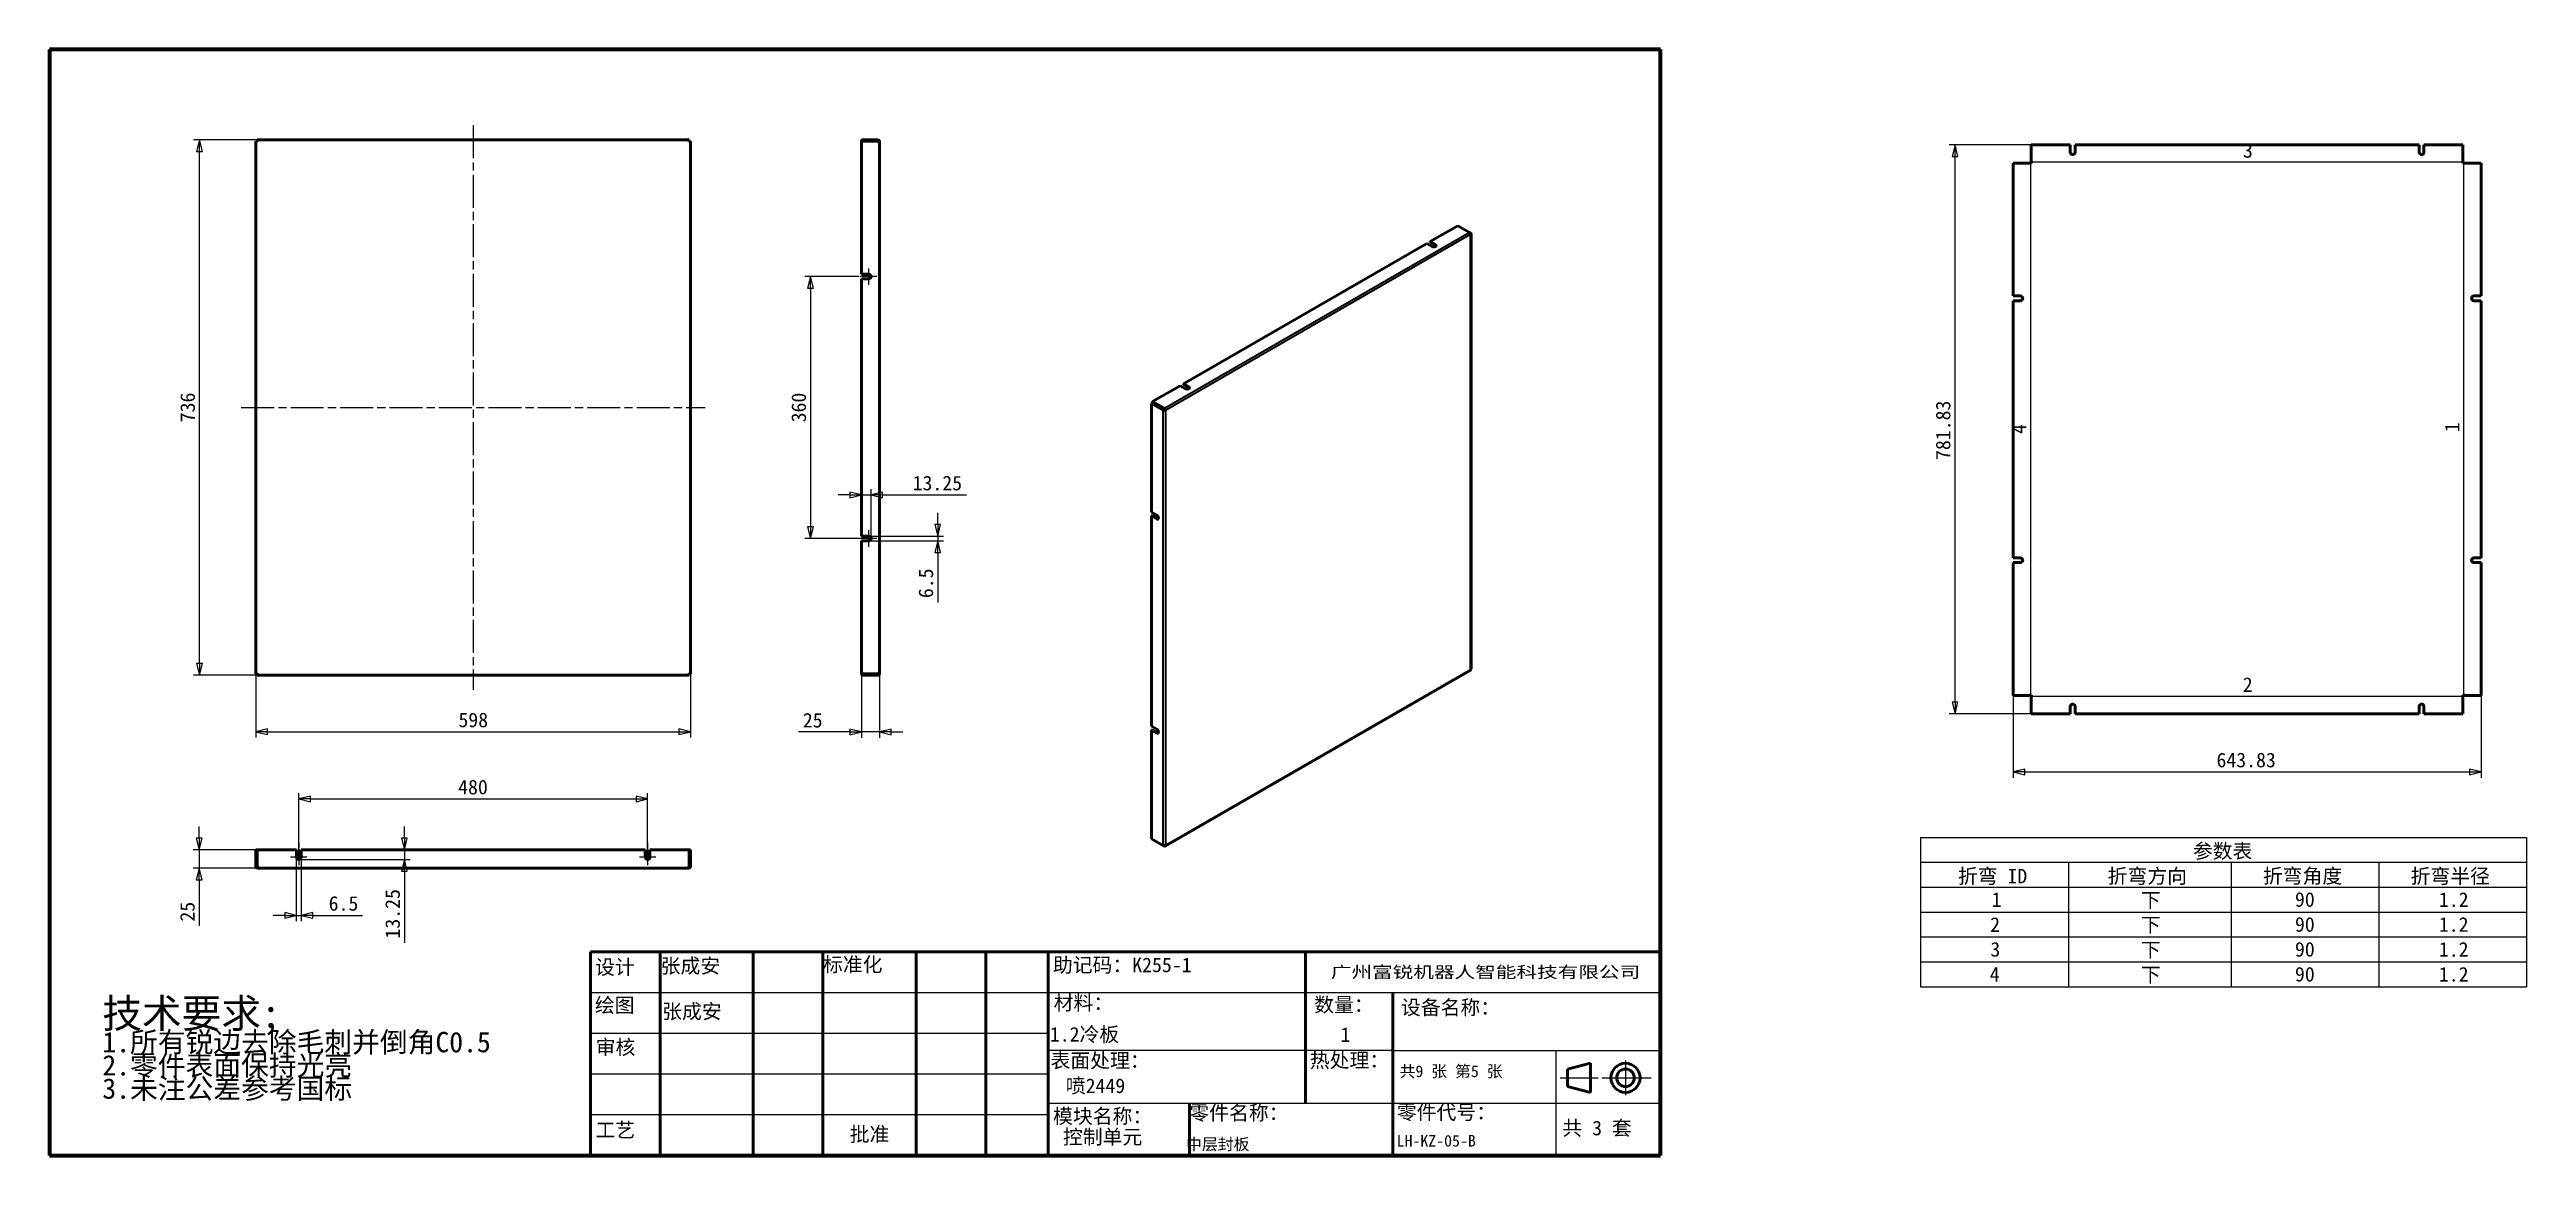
# Model space of a CAD drawing. Header units: millimetres. Extents: x 80 to 3487, y 80 to 1600.
import ezdxf
from ezdxf.enums import TextEntityAlignment as Align

# ---------------------------------------------------------------- set-up
doc = ezdxf.new("R2010")
doc.units = ezdxf.units.MM
doc.header["$LTSCALE"] = 8
doc.linetypes.add('CHAIN', pattern=[0.3543, 0.2362, -0.0295, 0.0591, -0.0295])
for name, color, linetype, lineweight in [('中心标记 (ISO)', 1, 'Continuous', 25), ('中心线 (ISO)', 1, 'Continuous', 25), ('可见 (ISO)', 7, 'Continuous', 50), ('可见窄的 (ISO)', 7, 'Continuous', 35), ('图框 (ISO)', 7, 'Continuous', 70), ('尺寸 (ISO)', 5, 'Continuous', 25), ('标题 (ISO)', 7, 'Continuous', 50), ('符号 (ISO)', 7, 'Continuous', 25)]:
    doc.layers.add(name, color=color, linetype=linetype, lineweight=lineweight)
doc.styles.add('文本样式126', font='', dxfattribs={"width": 1.3})
doc.styles.add('文本样式19', font='tahoma.ttf')
doc.styles.add('文本样式91', font='')
doc.styles.add('注释文本 (ISO)', font='')
doc.styles.get('文本样式126').set_extended_font_data('FangSong')
doc.styles.get('文本样式91').set_extended_font_data('FangSong')
doc.styles.get('注释文本 (ISO)').set_extended_font_data('FangSong')
doc.dimstyles.new('默认 (GB)', dxfattribs={"dimscale": 8, "dimtxt": 2.5, "dimasz": 2, "dimexe": 1, "dimexo": 0, "dimgap": 0.75, "dimtad": 1, "dimtoh": 1, "dimrnd": 1e-08, "dimdsep": 46, "dimtxsty": '注释文本 (ISO)', "dimblk": 'Filled-2', "dimcen": 0.09, "dimdle": 10, "dimclrd": 256, "dimclre": 256, "dimclrt": 256, "dimaunit": 1, "dimadec": 3, "dimazin": 2, "dimtfac": 0.52, "dimtmove": 0, "dimatfit": 3, "dimldrblk": 'Filled-1', "dimfxl": 0, "dimtolj": 1, "dimlwd": -1, "dimlwe": -1, "dimarcsym": 0})

# ---------------------------------------------------------------- blocks, each defined once
blk = doc.blocks.new('图框 A3-A4')
at = {"layer": '图框 (ISO)'}
for p, q in [((287, 200), (10, 200)), ((10, 200), (10, 10)), ((287, 10), (287, 200)), ((10, 10), (287, 10))]:
    blk.add_line(p, q, dxfattribs=at)
blk = doc.blocks.new('标题栏 GB1')
at = {"layer": '标题 (ISO)'}
for p, q in [((194.57, 65.23), (194.57, 72.23)), ((194.57, 72.23), (378.57, 72.23)), ((206.57, 65.23), (206.57, 72.23)), ((222.57, 65.23), (222.57, 72.23)), ((234.57, 65.23), (234.57, 72.23)), ((250.57, 65.23), (250.57, 72.23)), ((262.57, 65.23), (262.57, 72.23)), ((273.31, 65.23), (273.31, 72.23)), ((317.57, 65.23), (317.57, 72.23)), ((378.57, 72.23), (378.57, 65.23)), ((194.57, 37.23), (194.57, 65.23)), ((206.57, 37.23), (206.57, 65.23)), ((222.57, 44.23), (222.57, 65.23)), ((234.57, 37.23), (234.57, 65.23)), ((250.57, 37.23), (250.57, 65.23)), ((262.57, 37.23), (262.57, 65.23)), ((273.31, 65.23), (273.31, 37.23)), ((317.57, 55.23), (317.57, 65.23)), ((378.57, 65.23), (378.57, 37.23)), ((317.57, 55.23), (317.57, 46.23)), ((366.57, 53.06), (362.57, 52.06)), ((362.57, 52.06), (362.57, 49.06)), ((366.57, 48.06), (366.57, 53.06)), ((362.57, 49.06), (366.57, 48.06)), ((222.57, 44.23), (222.57, 37.23)), ((297.57, 46.23), (297.57, 37.23)), ((378.57, 37.23), (194.57, 37.23))]:
    blk.add_line(p, q, dxfattribs=at)
at = {"layer": '标题 (ISO)', "lineweight": 25}
for p, q in [((194.57, 65.23), (273.31, 65.23)), ((273.31, 65.23), (378.57, 65.23)), ((194.57, 58.23), (273.31, 58.23)), ((194.57, 51.23), (273.31, 51.23)), ((332.57, 55.23), (273.31, 55.23)), ((332.57, 55.23), (378.57, 55.23)), ((360.57, 55.23), (360.57, 46.23)), ((372.58, 53.56), (372.58, 47.56)), ((361.32, 50.56), (367.88, 50.56)), ((368.55, 50.56), (370.07, 50.56)), ((370.07, 50.56), (376.97, 50.56)), ((194.57, 44.23), (273.31, 44.23)), ((273.31, 46.23), (378.57, 46.23)), ((360.57, 46.23), (360.57, 37.23))]:
    blk.add_line(p, q, dxfattribs=at)
at = {"layer": '标题 (ISO)', "lineweight": 50}
blk.add_line((332.57, 65.23), (332.57, 37.23), dxfattribs=at)
at = {"layer": '标题 (ISO)'}
for radius in [2.5, 1.5]:
    blk.add_circle((372.57, 50.56), radius, dxfattribs=at)
at = {"layer": '标题 (ISO)', "style": '文本样式126', "width": 1.3}
blk.add_text('广州富锐机器人智能科技有限公司', height=2, dxfattribs=at).set_placement((348.5, 68.73), align=Align.MIDDLE_CENTER)
at = {"layer": '标题 (ISO)', "char_height": 2.5, "style": '注释文本 (ISO)'}
for s, insert, attachment_point in [('\\f仿宋|b0|i0;设计', (195.38, 70.83), 1), ('张成安', (206.66, 71.05), 1), ('\\f仿宋|b0|i0;标准化', (234.57, 71.28), 1), ('助记码：K255-1', (274.11, 71.21), 1), ('\\f仿宋|b0|i0;绘图', (195.35, 64.28), 1), ('\\f仿宋|b0|i0;材料：', (274.24, 64.72), 1), ('\\f仿宋|b0|i0;数量：', (319.04, 64.37), 1), ('张成安', (206.92, 63.22), 1), ('\\f仿宋|b0|i0;审核', (195.48, 57.07), 1), ('\\f仿宋|b0|i0;热处理：', (318.29, 54.82), 1), ('\\f仿宋|b0|i0;零件名称：', (297.57, 45.8), 1), ('\\f仿宋|b0|i0;零件代号：', (333.25, 45.9), 1), ('\\f仿宋|b0|i0;批准', (242.57, 40.73), 5)]:
    blk.add_mtext(s, dxfattribs=dict(at, insert=insert, attachment_point=attachment_point))
at = {"layer": '标题 (ISO)', "char_height": 2.5, "attachment_point": 1, "line_spacing_factor": 0.856364, "style": '注释文本 (ISO)'}
for s, insert in [('设备名称：\\P', (333.96, 63.91)), ('模块名称：\\P 控制单元', (274.14, 45.23))]:
    blk.add_mtext(s, dxfattribs=dict(at, insert=insert))
at = {"layer": '标题 (ISO)', "attachment_point": 1, "style": '注释文本 (ISO)'}
for s, insert, char_height, width in [('\\f仿宋|b0|i0;表面处理：', (273.7, 54.78), 2.5, 18.7135), ('\\f仿宋|b0|i0;\\H2.0000;共9 张 第5 张', (333.72, 52.69), 2, 27.2374), ('\\f仿宋|b0|i0;工艺', (195.45, 42.85), 2.5, 7.4854), ('  共 3 套', (358.32, 43.18), 2.5, 17.7919)]:
    blk.add_mtext(s, dxfattribs=dict(at, insert=insert, char_height=char_height, width=width))
at = {"layer": '标题 (ISO)'}
for tag, p, height, style in [('材料_001', (273.59, 56.78), 2.5, '注释文本 (ISO)'), ('零件代号_001', (297, 38.16), 2, '文本样式91'), ('描述_001', (333.22, 38.74), 2, '文本样式91')]:
    blk.add_attdef(tag, p, '', height=height, dxfattribs=dict(at, style=style))
at = {"layer": '标题 (ISO)', "style": '文本样式91'}
blk.add_attdef('热处理', text='', height=2, dxfattribs=at).set_placement((318.2, 50.63), align=Align.TOP_LEFT)
at = {"layer": '标题 (ISO)', "style": '文本样式19'}
for tag, p in [('工程核准人', (256.57, 40.73)), ('工程批准日期', (267.94, 40.73))]:
    blk.add_attdef(tag, text='', height=1, dxfattribs=at).set_placement(p, align=Align.MIDDLE_CENTER)
blk = doc.blocks.new('Filled-2')
at = {"color": 0}
for p, q in [((0, 0), (-1, 0.25)), ((-1, 0.25), (-1, -0.25)), ((-1, 0), (0, 0)), ((-1, -0.25), (0, 0))]:
    blk.add_line(p, q, dxfattribs=at)
at = {"color": 0, "flags": 128}
blk.add_lwpolyline([(-1, -0.25), (0, 0)], dxfattribs=at)
at = {"color": 0}
blk.add_solid([(-1, -0.25), (0, 0), (-1, 0.25), (-1, -0.25)], dxfattribs=at)
blk = doc.blocks.new('*D8')
at = {"layer": 'Defpoints', "color": 0}
for p in [(286.2, 1476), (366.2, 1476), (366.2, 740)]:
    blk.add_point(p, dxfattribs=at)
at = {"layer": '尺寸 (ISO)'}
for p, q in [((366.2, 1476), (278.2, 1476)), ((286.2, 756), (286.2, 1460)), ((366.2, 740), (278.2, 740))]:
    blk.add_line(p, q, dxfattribs=at)
at = {"layer": '尺寸 (ISO)', "xscale": 16, "yscale": 16, "zscale": 16}
for p, rotation in [((286.2, 1476), 90), ((286.2, 740), 270)]:
    blk.add_blockref('Filled-2', p, dxfattribs=dict(at, rotation=rotation))
at = {"layer": '尺寸 (ISO)', "insert": (259.9, 1087.7), "char_height": 20, "attachment_point": 1, "rotation": 90, "style": '注释文本 (ISO)'}
blk.add_mtext('\\A1;736', dxfattribs=at)
blk = doc.blocks.new('Filled-1')
at = {"color": 0}
for p, q in [((0, 0), (-1, 0.125)), ((-1, 0.125), (-1, -0.125)), ((-1, 0), (0, 0)), ((-1, -0.125), (0, 0))]:
    blk.add_line(p, q, dxfattribs=at)
at = {"color": 0, "flags": 128}
blk.add_lwpolyline([(-1, -0.125), (0, 0)], dxfattribs=at)
at = {"color": 0}
blk.add_solid([(-1, -0.125), (0, 0), (-1, 0.125), (-1, -0.125)], dxfattribs=at)
blk = doc.blocks.new('*D9')
at = {"layer": 'Defpoints', "color": 0}
for p in [(363.8, 742.4), (961.8, 742.4), (961.8, 662.4)]:
    blk.add_point(p, dxfattribs=at)
at = {"layer": '尺寸 (ISO)'}
for p, q in [((363.8, 742.4), (363.8, 654.4)), ((961.8, 742.4), (961.8, 654.4)), ((379.8, 662.4), (945.8, 662.4))]:
    blk.add_line(p, q, dxfattribs=at)
at = {"layer": '尺寸 (ISO)', "xscale": 16, "yscale": 16, "zscale": 16, "rotation": 180}
blk.add_blockref('Filled-2', (363.8, 662.4), dxfattribs=at)
at = {"layer": '尺寸 (ISO)', "xscale": 16, "yscale": 16, "zscale": 16}
blk.add_blockref('Filled-2', (961.8, 662.4), dxfattribs=at)
at = {"layer": '尺寸 (ISO)', "insert": (642.5, 688.6), "char_height": 20, "attachment_point": 1, "style": '注释文本 (ISO)'}
blk.add_mtext('\\A1;598', dxfattribs=at)
blk = doc.blocks.new('*D10')
at = {"layer": 'Defpoints', "color": 0}
for p in [(365.8, 500), (285.8, 475), (366.2, 475)]:
    blk.add_point(p, dxfattribs=at)
at = {"layer": '尺寸 (ISO)'}
for p, q in [((285.8, 516), (285.8, 532)), ((365.8, 500), (277.8, 500)), ((285.8, 500), (285.8, 475)), ((366.2, 475), (277.8, 475)), ((285.8, 459), (285.8, 395.4))]:
    blk.add_line(p, q, dxfattribs=at)
at = {"layer": '尺寸 (ISO)', "xscale": 16, "yscale": 16, "zscale": 16}
for p, rotation in [((285.8, 500), 270), ((285.8, 475), 90)]:
    blk.add_blockref('Filled-2', p, dxfattribs=dict(at, rotation=rotation))
at = {"layer": '尺寸 (ISO)', "insert": (259.6, 401.4), "char_height": 20, "attachment_point": 1, "rotation": 90, "style": '注释文本 (ISO)'}
blk.add_mtext('\\A1;25', dxfattribs=at)
blk = doc.blocks.new('*D11')
at = {"layer": 'Defpoints', "color": 0}
for p in [(419.5, 490), (426, 490), (426, 410)]:
    blk.add_point(p, dxfattribs=at)
at = {"layer": '尺寸 (ISO)'}
for p, q in [((419.5, 490), (419.5, 402)), ((426, 490), (426, 402)), ((403.5, 410), (387.5, 410)), ((419.5, 410), (426, 410)), ((442, 410), (510.7, 410))]:
    blk.add_line(p, q, dxfattribs=at)
at = {"layer": '尺寸 (ISO)', "xscale": 16, "yscale": 16, "zscale": 16}
blk.add_blockref('Filled-2', (419.5, 410), dxfattribs=at)
at = {"layer": '尺寸 (ISO)', "xscale": 16, "yscale": 16, "zscale": 16, "rotation": 180}
blk.add_blockref('Filled-2', (426, 410), dxfattribs=at)
at = {"layer": '尺寸 (ISO)', "insert": (464, 436.4), "char_height": 20, "attachment_point": 1, "style": '注释文本 (ISO)'}
blk.add_mtext('\\A1;6.5', dxfattribs=at)
blk = doc.blocks.new('*D12')
at = {"layer": 'Defpoints', "color": 0}
for p in [(422.8, 486.8), (549.4, 500), (568.2, 486.8)]:
    blk.add_point(p, dxfattribs=at)
at = {"layer": '尺寸 (ISO)'}
for p, q in [((568.2, 516), (568.2, 532)), ((422.8, 486.8), (576.2, 486.8)), ((568.2, 500), (568.2, 486.8)), ((568.2, 470.8), (568.2, 372.1))]:
    blk.add_line(p, q, dxfattribs=at)
at = {"layer": '尺寸 (ISO)', "xscale": 16, "yscale": 16, "zscale": 16}
for p, rotation in [((568.2, 500), 270), ((568.2, 486.8), 90)]:
    blk.add_blockref('Filled-2', p, dxfattribs=dict(at, rotation=rotation))
at = {"layer": '尺寸 (ISO)', "insert": (541.9, 378.1), "char_height": 20, "attachment_point": 1, "rotation": 90, "style": '注释文本 (ISO)'}
blk.add_mtext('\\A1;13.25', dxfattribs=at)
blk = doc.blocks.new('*D13')
at = {"layer": 'Defpoints', "color": 0}
for p in [(902.8, 570), (422.8, 490), (902.8, 490)]:
    blk.add_point(p, dxfattribs=at)
at = {"layer": '尺寸 (ISO)'}
for p, q in [((422.8, 490), (422.8, 578)), ((438.8, 570), (886.8, 570)), ((902.8, 490), (902.8, 578))]:
    blk.add_line(p, q, dxfattribs=at)
at = {"layer": '尺寸 (ISO)', "xscale": 16, "yscale": 16, "zscale": 16, "rotation": 180}
blk.add_blockref('Filled-2', (422.8, 570), dxfattribs=at)
at = {"layer": '尺寸 (ISO)', "xscale": 16, "yscale": 16, "zscale": 16}
blk.add_blockref('Filled-2', (902.8, 570), dxfattribs=at)
at = {"layer": '尺寸 (ISO)', "insert": (642.1, 596.3), "char_height": 20, "attachment_point": 1, "style": '注释文本 (ISO)'}
blk.add_mtext('\\A1;480', dxfattribs=at)
blk = doc.blocks.new('加工')
at = {"layer": '符号 (ISO)', "insert": (-36.68, 11.05), "char_height": 2.5, "width": 80.4946, "attachment_point": 1, "line_spacing_factor": 0.683636, "style": '注释文本 (ISO)'}
blk.add_mtext('{\\H2x;技术要求;\\P\\H0.7x;1.所有锐边去除毛刺并倒角C0.5\\H2.125x; \\H0.47059x;\\P2.零件表面保持光亮\\H1.8404x; \\H0.54337x;\\P3.未注公差参考国标\\H1.8095x; }', dxfattribs=at)
blk = doc.blocks.new('*D14')
at = {"layer": 'Defpoints', "color": 0}
for p in [(1196.9, 742), (1221.9, 742.4), (1221.9, 662)]:
    blk.add_point(p, dxfattribs=at)
at = {"layer": '尺寸 (ISO)'}
for p, q in [((1196.9, 742), (1196.9, 654)), ((1221.9, 742.4), (1221.9, 654)), ((1180.9, 662), (1110.3, 662)), ((1221.9, 662), (1196.9, 662)), ((1237.9, 662), (1253.9, 662))]:
    blk.add_line(p, q, dxfattribs=at)
at = {"layer": '尺寸 (ISO)', "xscale": 16, "yscale": 16, "zscale": 16}
blk.add_blockref('Filled-2', (1196.9, 662), dxfattribs=at)
at = {"layer": '尺寸 (ISO)', "xscale": 16, "yscale": 16, "zscale": 16, "rotation": 180}
blk.add_blockref('Filled-2', (1221.9, 662), dxfattribs=at)
at = {"layer": '尺寸 (ISO)', "insert": (1116.3, 688.2), "char_height": 20, "attachment_point": 1, "style": '注释文本 (ISO)'}
blk.add_mtext('\\A1;25', dxfattribs=at)
blk = doc.blocks.new('*D15')
at = {"layer": 'Defpoints', "color": 0}
for p in [(1206.9, 931.2), (1206.9, 924.7), (1301.9, 931.2)]:
    blk.add_point(p, dxfattribs=at)
at = {"layer": '尺寸 (ISO)'}
for p, q in [((1301.9, 947.2), (1301.9, 963.2)), ((1206.9, 931.2), (1309.9, 931.2)), ((1206.9, 924.7), (1309.9, 924.7)), ((1301.9, 931.2), (1301.9, 924.7)), ((1301.9, 908.7), (1301.9, 840))]:
    blk.add_line(p, q, dxfattribs=at)
at = {"layer": '尺寸 (ISO)', "xscale": 16, "yscale": 16, "zscale": 16}
for p, rotation in [((1301.9, 931.2), 270), ((1301.9, 924.7), 90)]:
    blk.add_blockref('Filled-2', p, dxfattribs=dict(at, rotation=rotation))
at = {"layer": '尺寸 (ISO)', "insert": (1275.5, 846), "char_height": 20, "attachment_point": 1, "rotation": 90, "style": '注释文本 (ISO)'}
blk.add_mtext('\\A1;6.5', dxfattribs=at)
blk = doc.blocks.new('*D16')
at = {"layer": 'Defpoints', "color": 0}
for p in [(1186.9, 1288), (1126.9, 928), (1206.9, 928)]:
    blk.add_point(p, dxfattribs=at)
at = {"layer": '尺寸 (ISO)'}
for p, q in [((1186.9, 1288), (1118.9, 1288)), ((1126.9, 1272), (1126.9, 944)), ((1206.9, 928), (1118.9, 928))]:
    blk.add_line(p, q, dxfattribs=at)
at = {"layer": '尺寸 (ISO)', "xscale": 16, "yscale": 16, "zscale": 16}
for p, rotation in [((1126.9, 1288), 90), ((1126.9, 928), 270)]:
    blk.add_blockref('Filled-2', p, dxfattribs=dict(at, rotation=rotation))
at = {"layer": '尺寸 (ISO)', "insert": (1100.6, 1087.6), "char_height": 20, "attachment_point": 1, "rotation": 90, "style": '注释文本 (ISO)'}
blk.add_mtext('\\A1;360', dxfattribs=at)
blk = doc.blocks.new('*D17')
at = {"layer": 'Defpoints', "color": 0}
for p in [(1196.9, 987.8), (1210.1, 987.8), (1210.1, 928)]:
    blk.add_point(p, dxfattribs=at)
at = {"layer": '尺寸 (ISO)'}
for p, q in [((1210.1, 928), (1210.1, 995.8)), ((1180.9, 987.8), (1164.9, 987.8)), ((1196.9, 987.8), (1210.1, 987.8)), ((1226.1, 987.8), (1341.3, 987.8))]:
    blk.add_line(p, q, dxfattribs=at)
at = {"layer": '尺寸 (ISO)', "xscale": 16, "yscale": 16, "zscale": 16}
blk.add_blockref('Filled-2', (1196.9, 987.8), dxfattribs=at)
at = {"layer": '尺寸 (ISO)', "xscale": 16, "yscale": 16, "zscale": 16, "rotation": 180}
blk.add_blockref('Filled-2', (1210.1, 987.8), dxfattribs=at)
at = {"layer": '尺寸 (ISO)', "insert": (1267.3, 1014.2), "char_height": 20, "attachment_point": 1, "style": '注释文本 (ISO)'}
blk.add_mtext('\\A1;13.25', dxfattribs=at)
blk = doc.blocks.new('*D18')
at = {"layer": 'Defpoints', "color": 0}
for p in [(2781.3, 712.1), (3425.1, 712.1), (3425.1, 607.1)]:
    blk.add_point(p, dxfattribs=at)
at = {"layer": '尺寸 (ISO)'}
for p, q in [((2781.3, 712.1), (2781.3, 599.1)), ((3425.1, 712.1), (3425.1, 599.1)), ((2797.3, 607.1), (3409.1, 607.1))]:
    blk.add_line(p, q, dxfattribs=at)
at = {"layer": '尺寸 (ISO)', "xscale": 16, "yscale": 16, "zscale": 16, "rotation": 180}
blk.add_blockref('Filled-2', (2781.3, 607.1), dxfattribs=at)
at = {"layer": '尺寸 (ISO)', "xscale": 16, "yscale": 16, "zscale": 16}
blk.add_blockref('Filled-2', (3425.1, 607.1), dxfattribs=at)
at = {"layer": '尺寸 (ISO)', "insert": (3061, 633.5), "char_height": 20, "attachment_point": 1, "style": '注释文本 (ISO)'}
blk.add_mtext('\\A1;643.83', dxfattribs=at)
blk = doc.blocks.new('*D19')
at = {"layer": 'Defpoints', "color": 0}
for p in [(2701.3, 1469), (2806.2, 1469), (2806.2, 687.1)]:
    blk.add_point(p, dxfattribs=at)
at = {"layer": '尺寸 (ISO)'}
for p, q in [((2806.2, 1469), (2693.3, 1469)), ((2701.3, 703.1), (2701.3, 1453)), ((2806.2, 687.1), (2693.3, 687.1))]:
    blk.add_line(p, q, dxfattribs=at)
at = {"layer": '尺寸 (ISO)', "xscale": 16, "yscale": 16, "zscale": 16}
for p, rotation in [((2701.3, 1469), 90), ((2701.3, 687.1), 270)]:
    blk.add_blockref('Filled-2', p, dxfattribs=dict(at, rotation=rotation))
at = {"layer": '尺寸 (ISO)', "insert": (2674.9, 1035.9), "char_height": 20, "attachment_point": 1, "rotation": 90, "style": '注释文本 (ISO)'}
blk.add_mtext('\\A1;781.83', dxfattribs=at)
blk = doc.blocks.new('表格5')
at = {"layer": '符号 (ISO)'}
for p, q in [((331.75, 64.65), (435.93, 64.65)), ((331.75, 64.65), (331.75, 60.37)), ((435.93, 64.65), (435.93, 60.37)), ((331.75, 60.37), (435.93, 60.37)), ((331.75, 60.37), (331.75, 56.1)), ((357.15, 60.37), (357.15, 56.1)), ((385.13, 60.37), (385.13, 56.1)), ((410.53, 60.37), (410.53, 56.1)), ((435.93, 60.37), (435.93, 56.1)), ((331.75, 56.1), (435.93, 56.1)), ((331.75, 56.1), (331.75, 38.98)), ((357.15, 56.1), (357.15, 38.98)), ((385.13, 56.1), (385.13, 38.98)), ((410.53, 56.1), (410.53, 38.98)), ((435.93, 56.1), (435.93, 38.98)), ((331.75, 51.82), (435.93, 51.82)), ((331.75, 47.54), (435.93, 47.54)), ((331.75, 43.26), (435.93, 43.26)), ((331.75, 38.98), (435.93, 38.98))]:
    blk.add_line(p, q, dxfattribs=at)
at = {"layer": '符号 (ISO)', "char_height": 2.5, "attachment_point": 7, "style": '注释文本 (ISO)'}
for s, insert in [('参数表', (378.56, 60.77)), ('折弯 ID', (338.16, 56.47)), ('折弯方向', (363.91, 56.47)), ('折弯角度', (390.6, 56.47)), ('折弯半径', (416, 56.47)), ('1', (343.96, 52.69)), ('下', (369.62, 52.36)), ('90', (396.12, 52.68)), ('1.2', (420.87, 52.66)), ('2', (343.71, 48.41)), ('下', (369.62, 48.09)), ('90', (396.12, 48.4)), ('1.2', (420.87, 48.39)), ('3', (343.74, 44.12)), ('下', (369.62, 43.81)), ('90', (396.12, 44.12)), ('1.2', (420.87, 44.11)), ('4', (343.64, 39.86)), ('下', (369.62, 39.53)), ('90', (396.12, 39.84)), ('1.2', (420.87, 39.83))]:
    blk.add_mtext(s, dxfattribs=dict(at, insert=insert))
blk = doc.blocks.new('2dTransSymbol25')
at = {"layer": '符号 (ISO)', "insert": (424.39, 134.27), "char_height": 2.5, "attachment_point": 7, "rotation": 90, "style": '注释文本 (ISO)'}
blk.add_mtext('1', dxfattribs=at)
blk = doc.blocks.new('2dTransSymbol26')
at = {"layer": '符号 (ISO)', "insert": (387.15, 89.64), "char_height": 2.5, "attachment_point": 7, "style": '注释文本 (ISO)'}
blk.add_mtext('2', dxfattribs=at)
blk = doc.blocks.new('2dTransSymbol27')
at = {"layer": '符号 (ISO)', "insert": (387.18, 181.38), "char_height": 2.5, "attachment_point": 7, "style": '注释文本 (ISO)'}
blk.add_mtext('3', dxfattribs=at)
blk = doc.blocks.new('2dTransSymbol28')
at = {"layer": '符号 (ISO)', "insert": (349.9, 133.95), "char_height": 2.5, "attachment_point": 7, "rotation": 90, "style": '注释文本 (ISO)'}
blk.add_mtext('4', dxfattribs=at)

msp = doc.modelspace()

# ---------------------------------------------------------------- linework, layer by layer
at = {"layer": '中心标记 (ISO)', "linetype": 'CHAIN', "ltscale": 3.125171}
for p, q in [((1206.851, 1299.203), (1206.851, 1276.703)), ((1206.851, 939.203), (1206.851, 916.703)), ((434.019, 490.046), (411.519, 490.046)), ((914.019, 490.046), (891.519, 490.046))]:
    msp.add_line(p, q, dxfattribs=at)
at = {"layer": '中心标记 (ISO)', "linetype": 'CHAIN', "ltscale": 4.340554}
for p, q in [((1218.101, 1287.953), (1186.851, 1287.953)), ((1218.101, 927.953), (1186.851, 927.953)), ((422.769, 510.046), (422.769, 478.796)), ((902.769, 510.046), (902.769, 478.796))]:
    msp.add_line(p, q, dxfattribs=at)
at = {"layer": '中心线 (ISO)', "linetype": 'CHAIN', "ltscale": 23.990969}
for p, q in [((662.769, 1495.953), (662.769, 719.953)), ((343.769, 1107.953), (981.769, 1107.953))]:
    msp.add_line(p, q, dxfattribs=at)
at = {"layer": '中心线 (ISO)'}
for p, q in [((2805.214, 1443.662), (2805.214, 712.462)), ((3399.771, 1445.019), (2806.571, 1445.019)), ((3401.128, 712.462), (3401.128, 1443.662)), ((2806.571, 711.105), (3399.771, 711.105))]:
    msp.add_line(p, q, dxfattribs=at)
at = {"layer": '可见 (ISO)'}
for p, q in [((364.969, 1473.905), (363.769, 1473.905)), ((363.769, 1473.905), (363.769, 1473.553)), ((366.169, 1473.553), (363.769, 1473.553)), ((363.769, 742.353), (363.769, 1473.553)), ((364.969, 1473.553), (364.969, 1473.905)), ((366.169, 1475.953), (365.818, 1475.953)), ((365.818, 1474.753), (365.818, 1475.953)), ((366.169, 1474.753), (365.818, 1474.753)), ((366.169, 1475.953), (366.169, 1473.553)), ((366.169, 1475.953), (959.369, 1475.953)), ((959.721, 1475.953), (959.369, 1475.953)), ((959.369, 1473.553), (959.369, 1475.953)), ((959.369, 1474.753), (959.721, 1474.753)), ((961.769, 1473.553), (959.369, 1473.553)), ((959.721, 1474.753), (959.721, 1475.953)), ((960.569, 1473.553), (960.569, 1473.905)), ((960.569, 1473.905), (961.769, 1473.905)), ((961.769, 1473.553), (961.769, 1473.905)), ((961.769, 1473.553), (961.769, 742.353)), ((1219.451, 1475.953), (1196.851, 1475.953)), ((1196.851, 1474.753), (1196.851, 1475.953)), ((1219.451, 1474.753), (1196.851, 1474.753)), ((1196.851, 1473.905), (1219.451, 1473.905)), ((1196.851, 1291.203), (1196.851, 1473.905)), ((1219.451, 1474.753), (1219.451, 1475.953)), ((1219.451, 1473.905), (1219.451, 1473.553)), ((1221.851, 1473.553), (1219.451, 1473.553)), ((1221.851, 1473.553), (1221.851, 742.353)), ((2806.219, 1468.976), (2859.921, 1468.976)), ((2806.219, 1446.376), (2806.219, 1468.976)), ((2859.921, 1458.976), (2859.921, 1468.976)), ((2866.421, 1468.976), (2866.421, 1458.976)), ((2866.421, 1468.976), (3339.921, 1468.976)), ((3339.921, 1458.976), (3339.921, 1468.976)), ((3346.421, 1468.976), (3346.421, 1458.976)), ((3346.421, 1468.976), (3400.122, 1468.976)), ((3400.122, 1468.976), (3400.122, 1446.376)), ((2781.256, 1261.312), (2781.256, 1444.013)), ((2781.256, 1444.013), (2803.856, 1444.013)), ((2803.856, 1444.013), (2803.856, 1443.662)), ((2803.856, 1443.662), (2806.571, 1443.662)), ((2806.571, 1446.376), (2806.219, 1446.376)), ((2806.571, 1443.662), (2806.571, 1446.376)), ((3400.122, 1446.376), (3399.771, 1446.376)), ((3399.771, 1446.376), (3399.771, 1443.662)), ((3399.771, 1443.662), (3402.485, 1443.662)), ((3402.485, 1443.662), (3402.485, 1444.013)), ((3402.485, 1444.013), (3425.085, 1444.013)), ((3425.085, 1444.013), (3425.085, 1261.312)), ((1640.019, 1140.616), (1974.834, 1333.423)), ((1981.905, 1329.351), (1974.834, 1333.423)), ((1979.43, 1336.07), (2017.402, 1357.937)), ((1979.43, 1336.07), (1986.501, 1331.998)), ((1979.43, 1335.089), (1979.43, 1336.07)), ((1986.501, 1331.017), (1979.43, 1335.089)), ((2017.402, 1357.937), (2033.383, 1348.734)), ((2033.383, 1348.734), (2033.135, 1348.591)), ((2033.383, 1348.427), (2033.383, 1348.734)), ((2034.832, 1347.894), (2033.383, 1348.728)), ((2034.206, 1347.533), (2034.832, 1347.894)), ((2034.337, 1347.321), (2034.832, 1347.606)), ((2034.832, 1347.606), (2034.832, 1347.894)), ((2035.535, 748.839), (2035.535, 1346.629)), ((1196.851, 1291.203), (1206.851, 1291.203)), ((1206.851, 1284.703), (1196.851, 1284.703)), ((1196.851, 931.203), (1196.851, 1284.703)), ((2781.256, 1261.312), (2791.256, 1261.312)), ((3415.085, 1261.312), (3425.085, 1261.312)), ((2781.256, 901.312), (2781.256, 1254.812)), ((2791.256, 1254.812), (2781.256, 1254.812)), ((3425.085, 1254.812), (3415.085, 1254.812)), ((3425.085, 1254.812), (3425.085, 901.312)), ((1597.45, 1116.102), (1635.422, 1137.969)), ((1642.493, 1133.897), (1635.422, 1137.969)), ((1640.019, 1140.616), (1647.09, 1136.544)), ((1640.019, 1139.635), (1640.019, 1140.616)), ((1647.09, 1135.563), (1640.019, 1139.635)), ((1596.85, 1114.082), (1596.001, 1113.593)), ((1596.001, 1113.593), (1611.982, 1104.391)), ((1596.001, 964.226), (1596.001, 1113.593)), ((1612.83, 1104.879), (1596.85, 1114.082)), ((1613.43, 1106.9), (1597.45, 1116.102)), ((1597.45, 1115.121), (1597.45, 1116.102)), ((1613.43, 1105.918), (1597.45, 1115.121)), ((1612.83, 1104.879), (1611.982, 1104.391)), ((1612.83, 1104.592), (1611.982, 1104.103)), ((1611.982, 1104.391), (1611.982, 1104.103)), ((1612.83, 1104.592), (1612.83, 1104.879)), ((1613.679, 1107.043), (1613.43, 1106.9)), ((1613.43, 1105.918), (1613.43, 1106.9)), ((1613.679, 1106.062), (1613.43, 1105.918)), ((1613.679, 1106.062), (1613.679, 1107.043)), ((1614.527, 1104.592), (1615.376, 1104.103)), ((1596.001, 964.226), (1603.072, 960.154)), ((1596.001, 958.912), (1596.85, 959.401)), ((1596.001, 669.909), (1596.001, 958.912)), ((1603.072, 954.84), (1596.001, 958.912)), ((1596.85, 959.401), (1603.921, 955.329)), ((1196.851, 931.203), (1206.851, 931.203)), ((1206.851, 924.703), (1196.851, 924.703)), ((1196.851, 742.002), (1196.851, 924.703)), ((2781.256, 901.312), (2791.256, 901.312)), ((2781.256, 712.11), (2781.256, 894.812)), ((2791.256, 894.812), (2781.256, 894.812)), ((3415.085, 901.312), (3425.085, 901.312)), ((3425.085, 894.812), (3415.085, 894.812)), ((3425.085, 894.812), (3425.085, 712.11)), ((363.769, 742.353), (366.169, 742.353)), ((363.769, 742.353), (363.769, 742.002)), ((364.969, 742.002), (363.769, 742.002)), ((364.969, 742.353), (364.969, 742.002)), ((366.169, 741.153), (365.818, 741.153)), ((365.818, 741.153), (365.818, 739.953)), ((365.818, 739.953), (366.169, 739.953)), ((366.169, 742.353), (366.169, 739.953)), ((959.369, 739.953), (366.169, 739.953)), ((959.369, 739.953), (959.369, 742.353)), ((959.369, 742.353), (961.769, 742.353)), ((959.369, 741.153), (959.721, 741.153)), ((959.369, 739.953), (959.721, 739.953)), ((959.721, 741.153), (959.721, 739.953)), ((960.569, 742.353), (960.569, 742.002)), ((960.569, 742.002), (961.769, 742.002)), ((961.769, 742.002), (961.769, 742.353)), ((1219.451, 742.002), (1196.851, 742.002)), ((1219.451, 741.153), (1196.851, 741.153)), ((1196.851, 741.153), (1196.851, 739.953)), ((1196.851, 739.953), (1219.451, 739.953)), ((1219.451, 742.353), (1221.851, 742.353)), ((1219.451, 742.353), (1219.451, 742.002)), ((1219.451, 741.153), (1219.451, 739.953)), ((1614.876, 505.21), (2034.332, 746.759)), ((2803.856, 712.11), (2781.256, 712.11)), ((2806.571, 712.462), (2803.856, 712.462)), ((2803.856, 712.462), (2803.856, 712.11)), ((2806.219, 687.148), (2806.219, 709.748)), ((2806.219, 709.748), (2806.571, 709.748)), ((2859.921, 687.148), (2806.219, 687.148)), ((2806.571, 709.748), (2806.571, 712.462)), ((2859.921, 687.148), (2859.921, 697.148)), ((2866.421, 697.148), (2866.421, 687.148)), ((3339.921, 687.148), (2866.421, 687.148)), ((3339.921, 687.148), (3339.921, 697.148)), ((3346.421, 697.148), (3346.421, 687.148)), ((3400.122, 687.148), (3346.421, 687.148)), ((3399.771, 712.462), (3399.771, 709.748)), ((3402.485, 712.462), (3399.771, 712.462)), ((3399.771, 709.748), (3400.122, 709.748)), ((3400.122, 709.748), (3400.122, 687.148)), ((3402.485, 712.11), (3402.485, 712.462)), ((3425.085, 712.11), (3402.485, 712.11)), ((1596.001, 669.909), (1603.072, 665.837)), ((1596.001, 664.595), (1596.85, 665.084)), ((1596.001, 515.228), (1596.001, 664.595)), ((1603.072, 660.523), (1596.001, 664.595)), ((1596.85, 665.084), (1603.921, 661.012)), ((1611.982, 506.025), (1596.001, 515.228)), ((1597.45, 514.394), (1597.45, 514.387)), ((1597.45, 514.387), (1613.43, 505.185)), ((364.969, 500.046), (363.769, 500.046)), ((363.769, 500.046), (363.769, 477.446)), ((364.969, 477.446), (363.769, 477.446)), ((364.969, 477.446), (364.969, 500.046)), ((365.818, 500.046), (419.519, 500.046)), ((365.818, 477.446), (365.818, 500.046)), ((366.169, 477.446), (365.818, 477.446)), ((366.169, 477.446), (366.169, 475.046)), ((419.519, 490.046), (419.519, 500.046)), ((426.019, 500.046), (426.019, 490.046)), ((426.019, 500.046), (899.519, 500.046)), ((899.519, 490.046), (899.519, 500.046)), ((906.019, 500.046), (906.019, 490.046)), ((906.019, 500.046), (959.721, 500.046)), ((959.721, 477.446), (959.369, 477.446)), ((959.369, 475.046), (959.369, 477.446)), ((959.721, 500.046), (959.721, 477.446)), ((960.569, 477.446), (960.569, 500.046)), ((960.569, 500.046), (961.769, 500.046)), ((960.569, 477.446), (961.769, 477.446)), ((961.769, 477.446), (961.769, 500.046)), ((1611.982, 506.313), (1611.982, 506.025)), ((1612.25, 506.18), (1611.982, 506.025)), ((1613.43, 505.915), (1613.43, 505.185)), ((1613.43, 505.185), (1613.679, 505.328)), ((1613.679, 505.908), (1613.679, 505.328)), ((959.369, 475.046), (366.169, 475.046))]:
    msp.add_line(p, q, dxfattribs=at)
for centre, radius, start, end in [((1219.451, 1473.553), 2.4, 0, 90), ((1219.451, 1473.553), 1.2, 0, 90), ((2863.171, 1458.976), 3.25, 180, 0), ((3343.171, 1458.976), 3.25, 180, 0), ((1206.851, 1287.953), 3.25, 270, 90), ((2791.256, 1258.062), 3.25, 270, 90), ((3415.085, 1258.062), 3.25, 90, 270), ((1206.851, 927.953), 3.25, 270, 90), ((2791.256, 898.062), 3.25, 270, 90), ((3415.085, 898.062), 3.25, 90, 270), ((1219.451, 742.353), 2.4, 270, 0), ((1219.451, 742.353), 1.2, 270, 0), ((2863.171, 697.148), 3.25, 0, 180), ((3343.171, 697.148), 3.25, 0, 180), ((366.169, 477.446), 2.4, 180, 270), ((366.169, 477.446), 1.2, 180, 270), ((422.769, 490.046), 3.25, 180, 0), ((902.769, 490.046), 3.25, 180, 0), ((959.369, 477.446), 2.4, 270, 0), ((959.369, 477.446), 1.2, 270, 0)]:
    msp.add_arc(centre, radius, start, end, dxfattribs=at)
for centre, major_axis, ratio, start_param, end_param in [((1984.203, 1330.675), (3.25, 0), 0.5758617, 3.92699082, 7.06858347), ((1984.203, 1329.693), (3.25, 0), 0.5758617, 0.2651948, 0.78539816), ((2033.135, 1346.629), (1.198, -2.08), 0.57809312, 0.78733187, 2.3581282), ((2033.135, 1346.629), (2.4, 0), 0.5758617, 5.49778714, 7.06858347), ((1644.791, 1135.221), (3.25, 0), 0.5758617, 3.92699082, 7.06858347), ((1644.791, 1134.24), (3.25, 0), 0.5758617, 0.2651948, 0.78539816), ((1613.679, 1105.081), (2.4, 0), 0.5758617, 3.92699082, 5.49778714), ((1613.679, 1105.081), (-1.2, 0), 0.5758617, 0.78539816, 2.35619449), ((1613.679, 1105.081), (-1.198, 2.08), 0.57809312, 3.92892453, 5.49972085), ((1613.679, 1105.081), (-0.599, 1.04), 0.57809312, 3.92892453, 5.49972085), ((1603.072, 957.497), (1.622, -2.816), 0.57809312, 5.49972085, 8.64131351), ((1603.921, 957.986), (1.622, -2.816), 0.57809312, 5.49972085, 6.01956014), ((2033.135, 748.839), (1.198, -2.08), 0.57809312, 0, 0.78733187), ((2033.135, 748.839), (2.4, 0), 0.5758617, 5.49778714, 6.28318531), ((1603.072, 663.18), (1.622, -2.816), 0.57809312, 5.49972085, 8.64131351), ((1603.921, 663.669), (1.622, -2.816), 0.57809312, 5.49972085, 6.01956014), ((1613.679, 507.29), (-2.4, 0), 0.5758617, 0.78539816, 2.35619449), ((1613.679, 507.29), (1.198, -2.08), 0.57809312, 5.49972085, 7.07051718)]:
    msp.add_ellipse(centre, major_axis=major_axis, ratio=ratio, start_param=start_param, end_param=end_param, dxfattribs=at)
at = {"layer": '可见窄的 (ISO)'}
for p, q in [((1613.679, 1107.043), (2033.135, 1348.591)), ((2034.832, 1345.652), (1615.376, 1104.103)), ((1986.501, 1331.998), (1986.501, 1331.017)), ((2034.832, 747.861), (2034.832, 1345.652)), ((1647.09, 1136.544), (1647.09, 1135.563)), ((1611.982, 506.313), (1611.982, 1104.103)), ((1615.376, 1104.103), (1615.376, 506.313)), ((1603.921, 955.329), (1603.072, 954.84)), ((1615.376, 506.313), (2034.832, 747.861)), ((1603.921, 661.012), (1603.072, 660.523))]:
    msp.add_line(p, q, dxfattribs=at)

# ---------------------------------------------------------------- block references
at = {"xscale": 8, "yscale": 8, "zscale": 8}
for name, p in [('图框 A3-A4', (0, 0)), ('表格5', (0, 0)), ('加工', (446.078, 206.955))]:
    msp.add_blockref(name, p, dxfattribs=at)
msp.add_blockref('标题栏 GB1', (-732.569, -217.802), dxfattribs=at).add_auto_attribs({'零件代号_001': '中层封板', '描述_001': 'LH-KZ-05-B', '材料_001': '1.2冷板'})
at = {"layer": '符号 (ISO)', "xscale": 8, "yscale": 8, "zscale": 8}
for name in ['2dTransSymbol27', '2dTransSymbol28', '2dTransSymbol25', '2dTransSymbol26']:
    msp.add_blockref(name, (0, 0), dxfattribs=at)

# ---------------------------------------------------------------- texts
at = {"layer": '符号 (ISO)', "insert": (1856, 256), "char_height": 20, "attachment_point": 1, "style": '注释文本 (ISO)'}
msp.add_mtext('{1}', dxfattribs=at)
at = {"layer": '符号 (ISO)', "insert": (1478.079, 185.745), "char_height": 20, "width": 104, "attachment_point": 1, "style": '注释文本 (ISO)'}
msp.add_mtext('{喷2449}', dxfattribs=at)

# ---------------------------------------------------------------- dimensions: what is measured, and where the dimension line sits
at = {"layer": '尺寸 (ISO)'}
for base, p1, p2, angle, override, picture, middle in [((286.169, 1475.953), (366.169, 739.953), (366.169, 1475.953), 90, {"dimtoh": 0, "dimdec": 2, "dimtp": 0, "dimtm": 0, "dimtdec": 2, "dimtofl": 0, "dimatfit": 1}, '*D8', (286.169, 1107.953)), ((2701.256, 1468.976), (2806.219, 687.148), (2806.219, 1468.976), 90, {"dimtoh": 0, "dimdec": 2, "dimtp": 0, "dimtm": 0, "dimtdec": 2, "dimtofl": 0, "dimatfit": 1}, '*D19', (2701.256, 1077.982)), ((1126.851, 927.953), (1186.851, 1287.953), (1206.851, 927.953), 90, {"dimtoh": 0, "dimdec": 2, "dimtp": 0, "dimtm": 0, "dimtdec": 2, "dimtofl": 0, "dimatfit": 1}, '*D16', (1126.851, 1107.953)), ((1301.851, 931.203), (1206.851, 924.703), (1206.851, 931.203), 90, {"dimtoh": 0, "dimdec": 2, "dimtp": 0, "dimtm": 0, "dimtdec": 2, "dimtofl": 1, "dimatfit": 1}, '*D15', (1301.851, 866.36)), ((902.769, 570.046), (422.769, 490.046), (902.769, 490.046), 180, {"dimtoh": 0, "dimdec": 2, "dimtp": 0, "dimtm": 0, "dimtdec": 2, "dimtofl": 0, "dimatfit": 1}, '*D13', (662.769, 570.046)), ((285.818, 475.046), (365.818, 500.046), (366.169, 475.046), 270, {"dimtoh": 0, "dimdec": 2, "dimtp": 0, "dimtm": 0, "dimtdec": 2, "dimtofl": 1, "dimatfit": 1}, '*D10', (285.818, 414.341)), ((568.221, 486.796), (549.368, 500.046), (422.769, 486.796), 270, {"dimtoh": 0, "dimdec": 2, "dimse1": 1, "dimtp": 0, "dimtm": 0, "dimtdec": 2, "dimtofl": 1, "dimatfit": 1}, '*D12', (568.221, 412.13))]:
    dim = msp.add_linear_dim(base=base, p1=p1, p2=p2, angle=angle, dimstyle='默认 (GB)', override=override, dxfattribs=at)
    dim.commit()
    dim.dimension.update_dxf_attribs({"geometry": picture, "text_midpoint": middle, "dimtype": 160})
for base, p1, p2, override, picture, middle in [((1210.101, 987.836), (1196.851, 987.836), (1210.101, 927.953), {"dimtoh": 0, "dimdec": 2, "dimse1": 1, "dimtp": 0, "dimtm": 0, "dimtdec": 2, "dimtofl": 1, "dimatfit": 1}, '*D17', (1301.251, 987.836)), ((961.769, 662.353), (363.769, 742.353), (961.769, 742.353), {"dimtoh": 0, "dimdec": 2, "dimtp": 0, "dimtm": 0, "dimtdec": 2, "dimtofl": 0, "dimatfit": 1}, '*D9', (662.769, 662.353)), ((1221.851, 662.002), (1196.851, 742.002), (1221.851, 742.353), {"dimtoh": 0, "dimdec": 2, "dimtp": 0, "dimtm": 0, "dimtdec": 2, "dimtofl": 1, "dimatfit": 1}, '*D14', (1129.27, 662.002)), ((3425.085, 607.148), (2781.256, 712.11), (3425.085, 712.11), {"dimtoh": 0, "dimdec": 2, "dimtp": 0, "dimtm": 0, "dimtdec": 2, "dimtofl": 0, "dimatfit": 1}, '*D18', (3103.251, 607.148)), ((426.019, 410.046), (419.519, 490.046), (426.019, 490.046), {"dimtoh": 0, "dimdec": 2, "dimtp": 0, "dimtm": 0, "dimtdec": 2, "dimtofl": 1, "dimatfit": 1}, '*D11', (484.362, 410.046))]:
    dim = msp.add_linear_dim(base=base, p1=p1, p2=p2, dimstyle='默认 (GB)', override=override, dxfattribs=at)
    dim.commit()
    dim.dimension.update_dxf_attribs({"geometry": picture, "text_midpoint": middle, "dimtype": 160})

doc.saveas('drawing.dxf')
